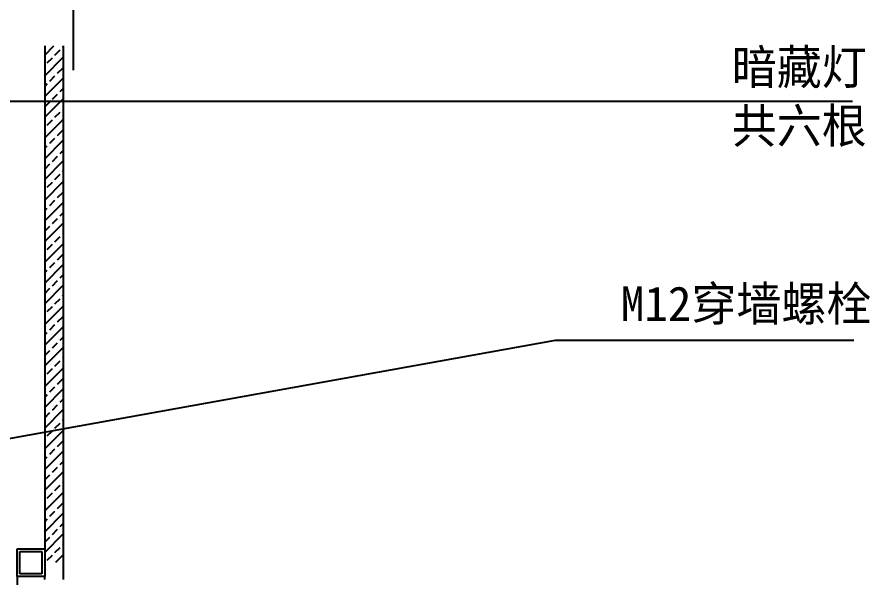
# Model space of a CAD drawing. Header units: metres. Extents: x 179535 to 180682, y 160703 to 163092.
# Drawn here: x 180025.4 to 180395, y 160988.2 to 161231.2 of the extents above; entities that cross this region are included whole.
import ezdxf

# ---------------------------------------------------------------- set-up
doc = ezdxf.new("R2010")
doc.units = ezdxf.units.M
for name, color, linetype in [('00', 251, 'Continuous'), ('0节点3', 3, 'Continuous'), ('0节点填充', 251, 'Continuous'), ('7', 7, 'Continuous'), ('家具外线', 1, 'Continuous')]:
    doc.layers.add(name, color=color, linetype=linetype)
doc.dimstyles.get("Standard").update_dxf_attribs({"dimtxt": 2.5, "dimasz": 2.5, "dimexe": 1.25, "dimexo": 0.625, "dimtad": 1, "dimcen": 2.5, "dimazin": 3, "dimtfac": 1, "dimtmove": 0, "dimatfit": 3})

msp = doc.modelspace()

# ---------------------------------------------------------------- hatches: boundary and pattern name
at = {"layer": '0节点填充'}
h = msp.add_hatch(dxfattribs=at)
h.set_pattern_fill('ANSI33')
h.paths.add_polyline_path([(180045.35, 160995.05), (180037.35, 160995.05), (180037.35, 161218.73), (180045.35, 161218.73)])

# ---------------------------------------------------------------- linework, layer by layer
at = {"layer": '00'}
msp.add_line((180049.74, 161241.76, -5.67), (180049.74, 161208.19, -5.67), dxfattribs=at)
at = {"layer": '0节点3'}
for p, q in [((180037.35, 161218.73, -6.53), (180037.36, 160993.25, -6.32)), ((180045.35, 161218.73, -6.53), (180045.36, 160987.55, -6.32))]:
    msp.add_line(p, q, dxfattribs=at)
at = {"layer": '家具外线'}
for p, q in [((180025.36, 160988.75, -6.32), (180025.36, 161000.75, -6.32)), ((180025.36, 161000.75, -6.32), (180037.36, 161000.75, -6.32)), ((180026.56, 160999.55, -6.32), (180036.16, 160999.55, -6.32)), ((180026.56, 160989.95, -6.32), (180026.56, 160999.55, -6.32)), ((180036.16, 160999.55, -6.32), (180036.16, 160989.95, -6.32)), ((180037.36, 161000.75, -6.32), (180037.36, 160988.75, -6.32)), ((180037.36, 160988.75, -6.32), (180025.36, 160988.75, -6.32)), ((180025.36, 160988.75, -6.32), (180025.36, 160978.75, -6.32)), ((180036.16, 160989.95, -6.32), (180026.56, 160989.95, -6.32)), ((180037.36, 160987.55, -6.32), (180037.36, 160988.75, -6.32))]:
    msp.add_line(p, q, dxfattribs=at)

# ---------------------------------------------------------------- texts
at = {"layer": '7'}
for s, p in [('暗藏灯', (180335.1, 161202.02, -5.67)), ('共六根', (180335.1, 161176.58, -5.67)), ('M12穿墙螺栓', (180287.03, 161099.49, -5.67))]:
    msp.add_text(s, height=15, dxfattribs=at).set_placement(p)

# ---------------------------------------------------------------- leaders
for points in [[(179773.56, 161194.75, -5.67), (180387.43, 161194.75, -5.67)], [(179651.95, 160982.25, -5.67), (180258.75, 161091.14, -5.67), (180388.08, 161091.14, -5.67)]]:
    msp.add_leader(points, dimstyle='Standard', dxfattribs=at)

doc.saveas('drawing.dxf')
